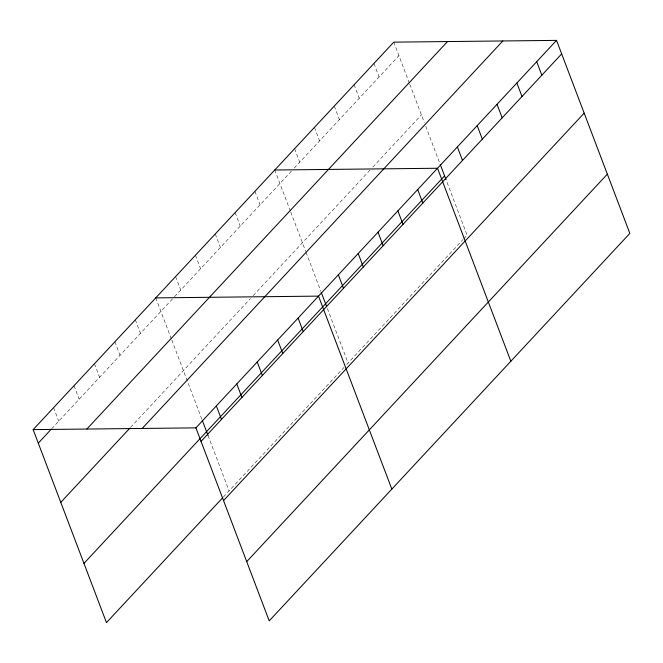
<?xml version="1.0" encoding="UTF-8"?>
<svg xmlns="http://www.w3.org/2000/svg" width="663" height="663" viewBox="0 0 663 663"><rect width="100%" height="100%" fill="white"/><g stroke="black" fill="none" stroke-linecap="round" stroke-linejoin="round"><path stroke-width="0.5" stroke-dasharray="3.31 2.49" d="M51.673 428.746L173.888 297.422M174.576 296.692L291.529 171.029M294.264 168.087L398.911 55.651M130.545 427.403L250.423 298.599M253.158 295.657L370.111 169.993M372.846 167.059L421.411 114.881M223.439 496.935L343.981 367.418M346.716 364.476L462.989 239.542M463.669 238.813L467.092 235.133L446.406 180.684M393.781 42.142L409.436 83.356M409.792 84.309L424.303 122.506M425.754 126.318L440.24 164.465M373.949 63.457L379.079 76.958M354.108 84.765L359.238 98.273M334.276 106.08L339.406 119.58M314.444 127.387L319.574 140.896M294.604 148.703L299.734 162.211M274.772 170.01L290.427 211.224M290.792 212.177L305.66 251.327M306.024 252.288L320.875 291.38M327.398 308.552L348.083 363.001M254.94 191.325L260.07 204.834M235.1 212.641L240.23 226.141M215.268 233.948L220.398 247.456M195.436 255.263L200.566 268.764M175.596 276.57L180.726 290.079M155.764 297.886L171.419 339.091M171.783 340.044L201.867 419.248M208.025 435.467L229.075 490.877M135.327 319.839L140.457 333.348M114.89 341.801L120.02 355.302M94.461 363.755L99.591 377.264M74.024 385.709L79.154 399.217M53.587 407.67L58.717 421.171"/><path stroke-width="0.99" d="M222.735 497.689L106.461 622.615L33.15 429.624L393.781 42.142L556.539 40.385L629.85 233.376L269.219 620.858L195.908 427.867L556.539 40.385M38.28 443.133L50.968 429.5M86.861 429.044L447.492 41.562M60.781 502.363L129.84 428.165M142.197 428.447L502.827 40.965M83.961 563.384L444.591 175.902M201.038 441.367L561.669 53.885M223.539 500.598L584.169 113.116M246.719 561.627L607.349 174.145M274.772 170.01L437.53 168.253L510.841 361.244M155.764 297.886L318.522 296.121L391.833 489.112M33.15 429.624L195.908 427.867M536.707 61.692L541.837 75.201M516.867 83.008L521.996 96.508M497.035 104.315L502.164 117.823M477.203 125.63L482.332 139.131M457.371 146.937L462.501 160.446M440.24 164.465L446.042 179.723M417.698 189.56L422.828 203.069M397.866 210.875L402.996 224.376M378.026 232.183L383.156 245.691M358.194 253.498L363.324 266.998M338.362 274.805L343.492 288.314M321.232 292.333L326.668 306.637M298.085 318.074L303.215 331.583M277.656 340.036L282.786 353.536M257.219 361.99L262.349 375.498M236.782 383.952L241.912 397.452M216.345 405.905L221.475 419.414M202.232 420.201L208.025 435.467"/></g></svg>
